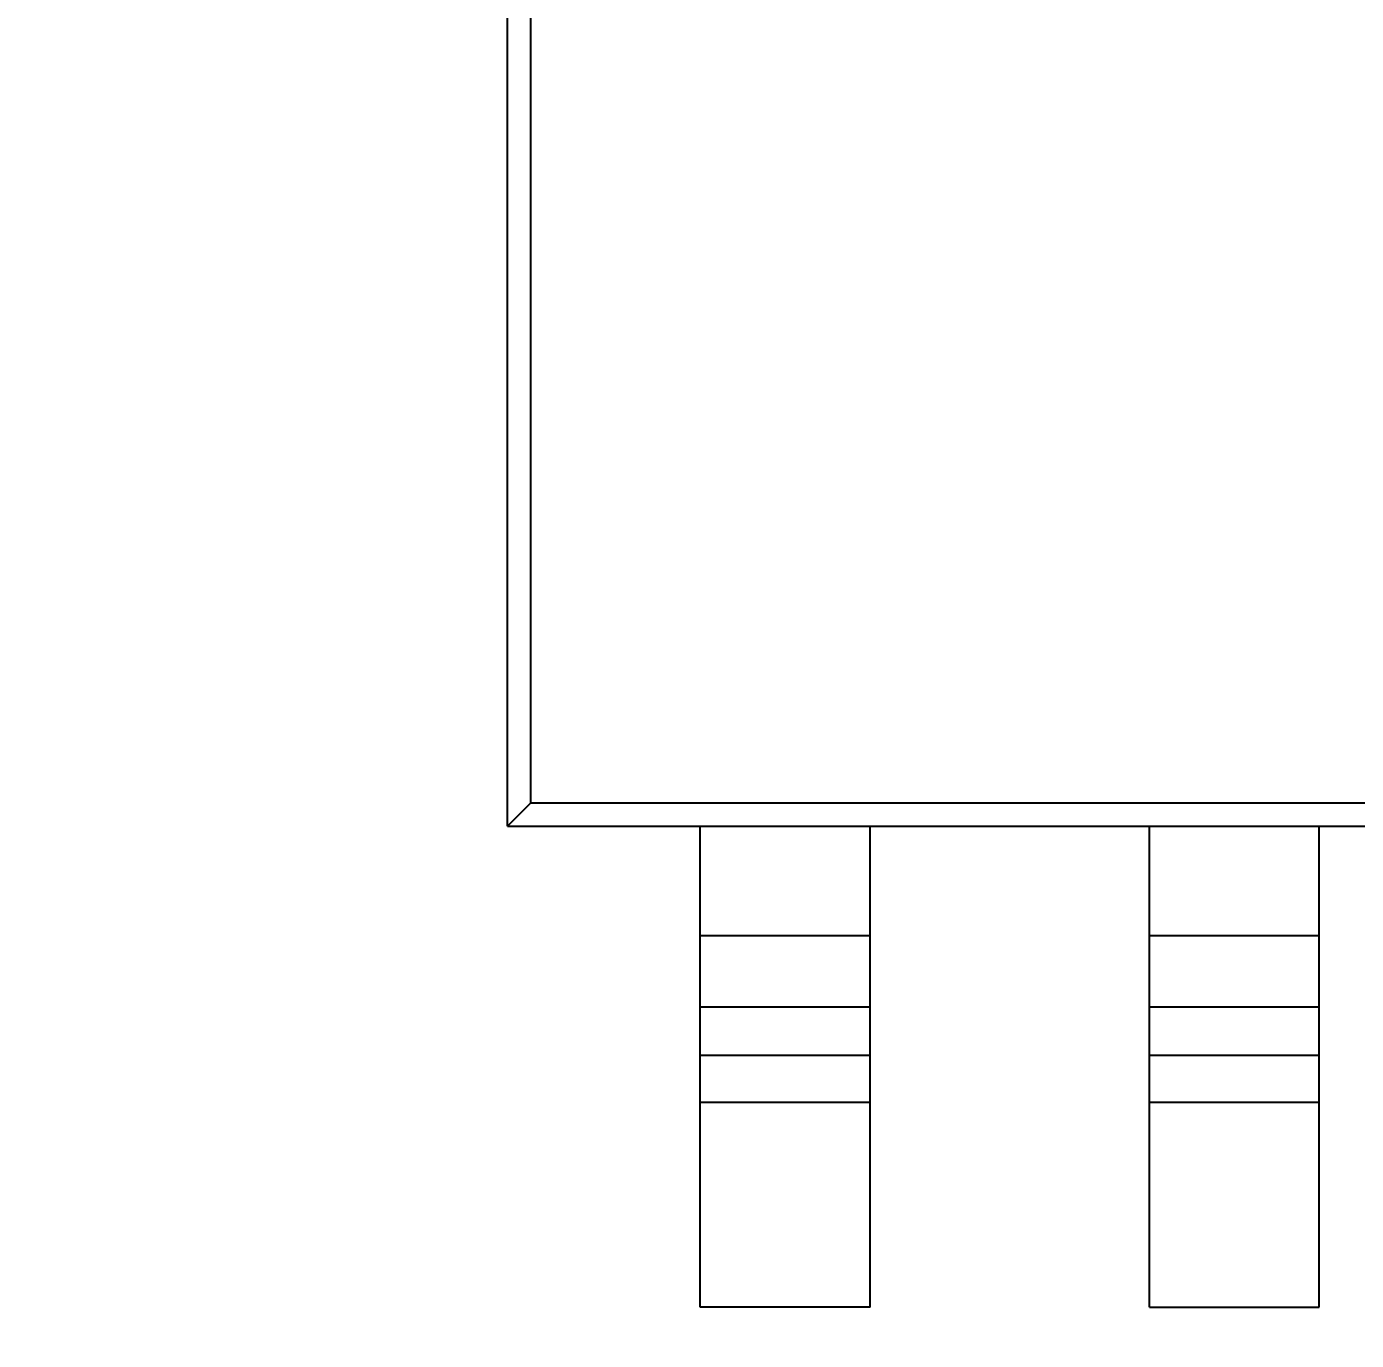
# Model space of a CAD drawing. Header units: millimetres. Extents: x -1 to 131, y 28 to 94.
# Drawn here: x 103.103 to 106.864, y 50.37 to 54.084 of the extents above; entities that cross this region are included whole.
import ezdxf

# ---------------------------------------------------------------- set-up
doc = ezdxf.new("R2010")
doc.units = ezdxf.units.MM
doc.header["$LTSCALE"] = 1.21
doc.header["$MEASUREMENT"] = 0
doc.header["$PDMODE"] = 3
doc.header["$PDSIZE"] = 0.3125
doc.layers.get('0').update_dxf_attribs({"linetype": 'CONTINUOUS'})
doc.layers.get('DEFPOINTS').update_dxf_attribs({"linetype": 'CONTINUOUS'})
doc.layers.add('Dim', color=3, linetype='CONTINUOUS', lineweight=25)
doc.styles.get("Standard").update_dxf_attribs({"font": 'txt', "width": 0.8})
doc.dimstyles.get("Standard").update_dxf_attribs({"dimtxt": 0.15625, "dimasz": 0.1875, "dimexe": 0.125, "dimexo": 0.0625, "dimgap": 0.09, "dimtad": 0, "dimtih": 1, "dimtoh": 1, "dimzin": 4, "dimdsep": 46, "dimtxsty": 'Standard', "dimblk": '_FILLED', "dimblk1": '_FILLED', "dimblk2": '_FILLED', "dimcen": 0.09, "dimazin": 1, "dimtp": 0.01, "dimtm": 0.01, "dimtfac": 1, "dimtofl": 0, "dimtmove": 0, "dimatfit": 3, "dimldrblk": '_FILLED', "dimfxl": 1, "dimtolj": 1, "dimtzin": 4, "dimarcsym": 0})

# ---------------------------------------------------------------- blocks, each defined once
blk = doc.blocks.new('_FILLED')
at = {"color": 0, "linetype": 'ByBlock'}
blk.add_solid([(0, 0), (-1, 0.1667), (-1, -0.1667)], dxfattribs=at)
blk = doc.blocks.new('*D30')
at = {"color": 0, "linetype": 'ByBlock', "lineweight": -2}
for p, q in [((101.1223, 58.6652), (87.6348, 58.6652)), ((87.7598, 58.6652), (87.7598, 44.6313)), ((87.7598, 27.6174), (87.7598, 41.6513)), ((106.4921, 27.6174), (87.6348, 27.6174))]:
    blk.add_line(p, q, dxfattribs=at)
at = {"layer": 'DEFPOINTS', "color": 0, "linetype": 'ByBlock'}
for p in [(101.1848, 58.6652), (106.5546, 27.6174)]:
    blk.add_point(p, dxfattribs=at)
at = {"color": 0, "linetype": 'ByBlock', "lineweight": -2}
for p, rotation in [((87.7598, 58.6652), 90), ((87.7598, 27.6174), 270)]:
    blk.add_blockref('_FILLED', p, dxfattribs=dict(at, rotation=rotation))
at = {"color": 0, "linetype": 'ByBlock', "lineweight": -2, "insert": (87.7598, 43.1413), "char_height": 1, "attachment_point": 5, "rotation": 90}
blk.add_mtext('\\A1;31.05', dxfattribs=at)

msp = doc.modelspace()

# ---------------------------------------------------------------- linework, layer by layer
at = {"color": 7, "linetype": 'Continuous'}
for p, q in [((104.4631, 51.8234), (104.4631, 57.2034)), ((104.5292, 51.8895), (104.5292, 57.1372)), ((104.4631, 51.8234), (104.5292, 51.8895)), ((104.5292, 51.8895), (109.7769, 51.8895)), ((104.4631, 51.8234), (109.8431, 51.8234)), ((105.0081, 50.4634), (105.0081, 51.8234)), ((105.4881, 50.4634), (105.4881, 51.8233)), ((106.2781, 50.4634), (106.2781, 51.8233)), ((106.7581, 50.4634), (106.7581, 51.8233)), ((105.4881, 51.5133), (105.0081, 51.5133)), ((106.7581, 51.5133), (106.2781, 51.5133)), ((105.0081, 51.3133), (105.4881, 51.3133)), ((106.2781, 51.3133), (106.7581, 51.3133)), ((105.0081, 51.1766), (105.4881, 51.1766)), ((106.2781, 51.1766), (106.7581, 51.1766)), ((105.4881, 51.0425), (105.0081, 51.0425)), ((106.7581, 51.0425), (106.2781, 51.0425)), ((105.4881, 50.4634), (105.0081, 50.4634)), ((106.2781, 50.4634), (106.7581, 50.4634))]:
    msp.add_line(p, q, dxfattribs=at)

# ---------------------------------------------------------------- dimensions: what is measured, and where the dimension line sits
at = {"layer": 'Dim'}
dim = msp.add_linear_dim(base=(87.7598, 58.6652), p1=(106.5546, 27.6174), p2=(101.1848, 58.6652), angle=90, dimstyle='Standard', override={"dimtxt": 1, "dimasz": 1, "dimtih": 0, "dimtoh": 0, "dimzin": 0, "dimcen": 0.198, "dimadec": 0, "dimazin": 0, "dimtp": 0, "dimtm": 0, "dimtdec": 4, "dimtzin": 0}, dxfattribs=at)
dim.commit()
dim.dimension.update_dxf_attribs({"geometry": '*D30', "text_midpoint": (87.7598, 43.1413)})

doc.saveas('drawing.dxf')
